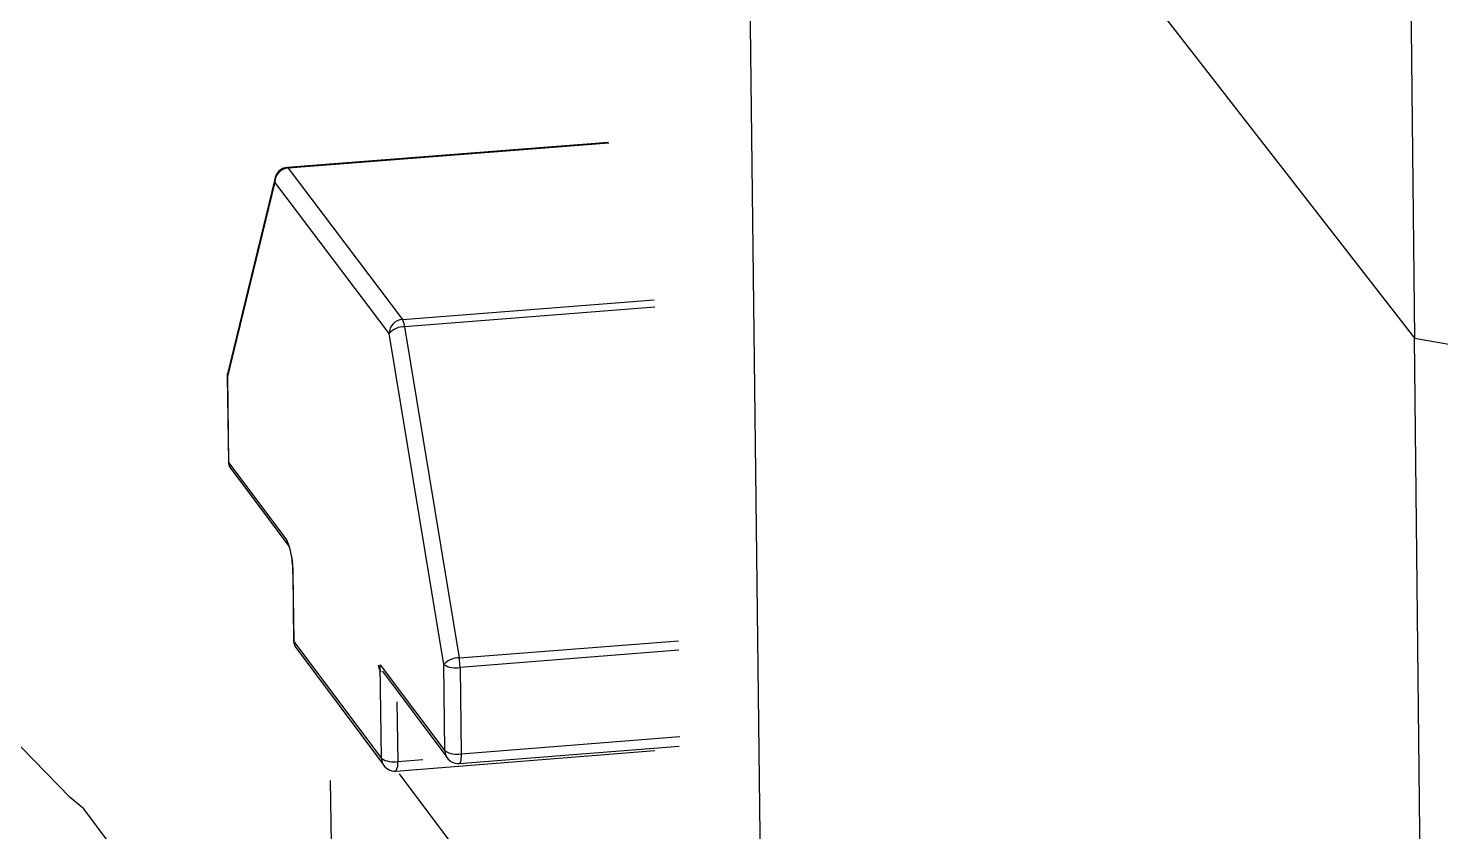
# Model space of a CAD drawing. Header units: millimetres. Extents: x 0 to 279, y 0 to 216.
# Drawn here: x 59.36 to 64.86, y 132.04 to 135.17 of the extents above; entities that cross this region are included whole.
import ezdxf

# ---------------------------------------------------------------- set-up
doc = ezdxf.new("R2010")
doc.units = ezdxf.units.MM

msp = doc.modelspace()

# ---------------------------------------------------------------- linework, layer by layer
at = {"color": 7, "linetype": 'Continuous', "lineweight": 25}
for p, q in [((64.712, 138.5668), (64.7617, 133.9618)), ((62.8248, 136.4522), (64.7617, 133.9618)), ((62.1616, 136.2799), (62.2325, 130.3646)), ((61.6222, 134.7236), (60.3713, 134.6263)), ((60.3748, 134.6241), (60.82, 134.0352)), ((60.3231, 134.5803), (60.1384, 133.8233)), ((60.3237, 134.5695), (60.1391, 133.8126)), ((60.7688, 133.9804), (60.3237, 134.5695)), ((60.9814, 132.6913), (60.7688, 133.9804)), ((60.8289, 134.0062), (61.0415, 132.7171)), ((64.7617, 133.9618), (66.0712, 133.7337)), ((64.838, 126.8835), (64.7617, 133.9618)), ((60.138, 133.8146), (60.1423, 133.4801)), ((60.1391, 133.8126), (60.1434, 133.4781)), ((60.1434, 133.4781), (60.37, 133.1759)), ((60.1475, 133.4592), (60.3741, 133.157)), ((60.3929, 133.0466), (60.3963, 132.7838)), ((60.394, 133.0445), (60.3929, 133.0466)), ((60.394, 133.0445), (60.3973, 132.7817)), ((60.3973, 132.7817), (60.7387, 132.3255)), ((60.4015, 132.7628), (60.7429, 132.3066)), ((60.7341, 132.6903), (60.9856, 132.3549)), ((60.7387, 132.3255), (60.7341, 132.6903)), ((60.7426, 132.6655), (60.9897, 132.3359)), ((60.9856, 132.3549), (60.9814, 132.6913)), ((61.0448, 132.6801), (61.049, 132.3437)), ((59.5265, 132.174), (59.1511, 132.5587)), ((61.0417, 132.306), (61.8985, 132.3735)), ((60.7947, 132.2767), (61.8032, 132.3562)), ((64.838, 126.8835), (60.8094, 132.2659)), ((60.539, 132.2399), (60.5422, 131.9939))]:
    msp.add_line(p, q, dxfattribs=at)
at = {"color": 8, "linetype": 'Continuous', "lineweight": 25}
for p, q in [((61.6236, 134.7213), (60.3748, 134.6241)), ((60.82, 134.0352), (61.8002, 134.1117)), ((61.8038, 134.0823), (60.8289, 134.0062)), ((60.138, 133.8146), (60.1391, 133.8126)), ((60.1423, 133.4801), (60.1434, 133.4781)), ((60.3973, 132.7817), (60.3963, 132.7838)), ((61.0415, 132.7171), (61.8955, 132.7843)), ((61.897, 132.7472), (61.0448, 132.6801)), ((60.799, 132.5459), (60.802, 132.3144)), ((61.049, 132.3437), (61.9011, 132.4109)), ((60.802, 132.3144), (60.8994, 132.322))]:
    msp.add_line(p, q, dxfattribs=at)
at = {"color": 8, "linetype": 'Continuous', "lineweight": 25, "flags": 128}
for points in [[(60.3231, 134.5803), (60.323, 134.5783), (60.3237, 134.5695)], [(60.1384, 133.8233), (60.1383, 133.8213), (60.1391, 133.8126)], [(60.1434, 133.4781), (60.1445, 133.4683), (60.1475, 133.4592)], [(60.3973, 132.7817), (60.3985, 132.7719), (60.4015, 132.7628)], [(60.7387, 132.3255), (60.7398, 132.3157), (60.7429, 132.3066)], [(60.9856, 132.3549), (60.9867, 132.3451), (60.9897, 132.3359)], [(61.049, 132.3437), (61.0489, 132.3341), (61.0483, 132.3254), (61.0474, 132.3181), (61.0461, 132.3123), (61.0444, 132.3083), (61.0425, 132.3062), (61.0417, 132.306)]]:
    msp.add_lwpolyline(points, dxfattribs=at)
at = {"color": 7, "linetype": 'Continuous', "lineweight": 25, "flags": 128}
msp.add_lwpolyline([(58.5531, 131.2721), (58.6496, 131.293), (58.9883, 131.3843), (59.2695, 131.4914), (59.4843, 131.6107), (59.6258, 131.7384), (59.6897, 131.8703), (59.6739, 132.0022), (59.5793, 132.1299), (59.5265, 132.174)], dxfattribs=at)
at = {"color": 7, "linetype": 'Continuous', "lineweight": 25}
for centre, radius, start, end in [((60.3755, 134.5736), 0.0529, 94.5762, 172.7272), ((60.379, 134.569), 0.0553, 94.377, 179.4689), ((60.8243, 133.9799), 0.0555, 94.3942, 179.4508), ((60.7513, 133.9983), 0.078, 5.8088, 28.2106), ((60.8261, 133.9298), 0.0764, 87.9189, 138.5881), ((60.1909, 133.8166), 0.053, 172.6791, 182.126), ((60.1952, 133.4821), 0.0529, 182.123, 205.6379), ((60.0915, 133.0571), 0.3028, 357.61, 23.0928), ((60.4492, 132.7857), 0.053, 182.1239, 205.6289), ((61.0388, 132.6403), 0.0768, 87.9641, 138.4168), ((60.7923, 132.6768), 0.2525, 0.7546, 9.1778), ((61.0281, 132.7709), 0.0923, 239.6012, 280.4249), ((60.7853, 132.4047), 0.0919, 239.5314, 280.4502), ((60.7905, 132.3294), 0.0528, 205.5936, 274.5365), ((61.0323, 132.4343), 0.0921, 239.5494, 280.4402), ((61.0375, 132.3588), 0.0529, 205.6026, 274.5355)]:
    msp.add_arc(centre, radius, start, end, dxfattribs=at)
at = {"color": 8, "linetype": 'Continuous', "lineweight": 25}
for centre, radius, start, end in [((60.3712, 134.6222), 0.00411, 28.221, 87.9853), ((60.4174, 133.1763), 0.0474, 180.5451, 204.7273), ((60.7502, 132.3048), 0.0526, 327.7111, 10.4345)]:
    msp.add_arc(centre, radius, start, end, dxfattribs=at)
at = {"color": 7, "linetype": 'Continuous', "lineweight": 25}
msp.add_ellipse((60.7859, 132.6943), major_axis=(-0.0308, 0.0725), ratio=0.750021, start_param=1.324937, end_param=1.710583, dxfattribs=at)
msp.add_open_spline([(60.3745, 133.1573), (60.3746, 133.1575), (60.3749, 133.158), (60.3771, 133.1542), (60.3804, 133.1453), (60.3851, 133.1271), (60.3896, 133.0999), (60.3923, 133.0709), (60.3928, 133.0532), (60.3929, 133.0466)], degree=3, knots=[0, 0, 0, 0, 0.0378516, 0.1208598, 0.2457982, 0.416692, 0.6267081, 0.8584297, 1, 1, 1, 1], dxfattribs=at)

doc.saveas('drawing.dxf')
